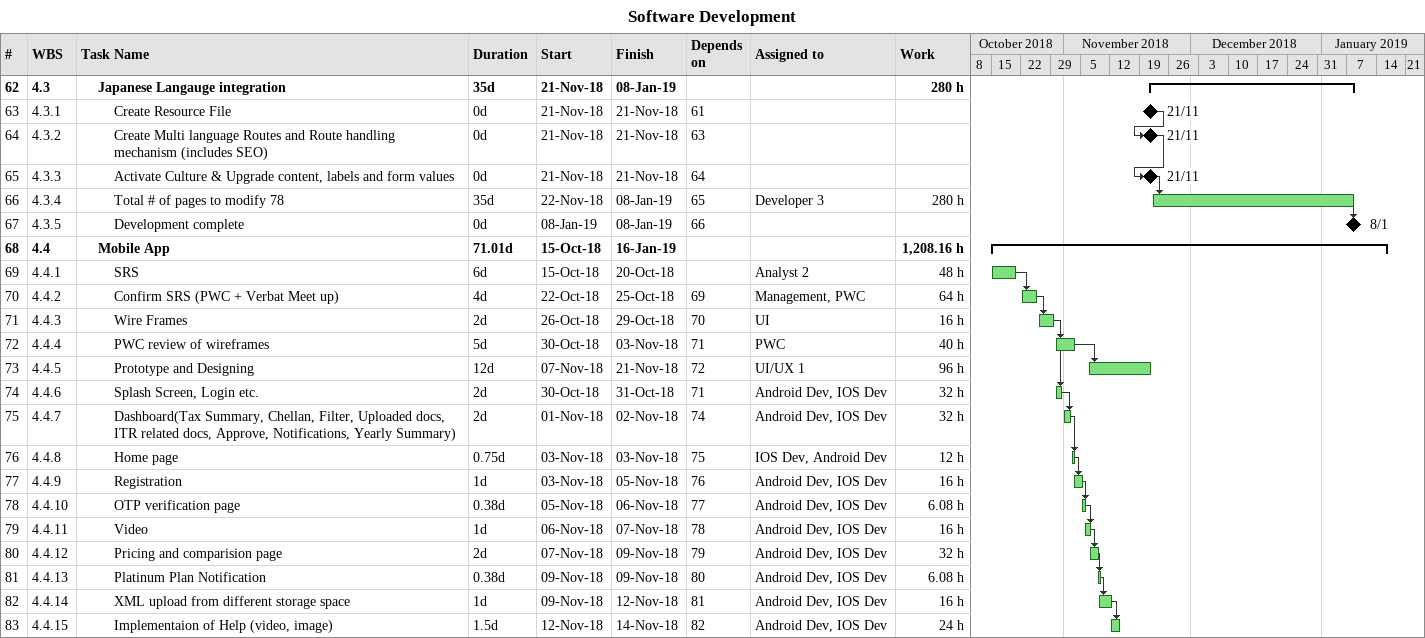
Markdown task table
Software Development

| ID | WBS | Task | Duration | Start | Finish | Predecessors | Resources | Work (h) |
|---|---|---|---|---|---|---|---|---|
| 62 | 4.3 | **Japanese Langauge integration** | 35d | 2018-11-21 | 2019-01-08 |  |  | 280 |
| 63 | 4.3.1 | Create Resource File | 0d | 2018-11-21 | 2018-11-21 | 61 |  |  |
| 64 | 4.3.2 | Create Multi language Routes and Route handling mechanism (includes SEO) | 0d | 2018-11-21 | 2018-11-21 | 63 |  |  |
| 65 | 4.3.3 | Activate Culture & Upgrade content, labels and form values | 0d | 2018-11-21 | 2018-11-21 | 64 |  |  |
| 66 | 4.3.4 | Total # of pages to modify 78 | 35d | 2018-11-22 | 2019-01-08 | 65 | Developer 3 | 280 |
| 67 | 4.3.5 | Development complete | 0d | 2019-01-08 | 2019-01-08 | 66 |  |  |
| 68 | 4.4 | **Mobile App** | 71.01d | 2018-10-15 | 2019-01-16 |  |  | 1208.16 |
| 69 | 4.4.1 | SRS | 6d | 2018-10-15 | 2018-10-20 |  | Analyst 2 | 48 |
| 70 | 4.4.2 | Confirm SRS (PWC + Verbat Meet up) | 4d | 2018-10-22 | 2018-10-25 | 69 | Management, PWC | 64 |
| 71 | 4.4.3 | Wire Frames | 2d | 2018-10-26 | 2018-10-29 | 70 | UI | 16 |
| 72 | 4.4.4 | PWC review of wireframes | 5d | 2018-10-30 | 2018-11-03 | 71 | PWC | 40 |
| 73 | 4.4.5 | Prototype and Designing | 12d | 2018-11-07 | 2018-11-21 | 72 | UI/UX 1 | 96 |
| 74 | 4.4.6 | Splash Screen, Login etc. | 2d | 2018-10-30 | 2018-10-31 | 71 | Android Dev, IOS Dev | 32 |
| 75 | 4.4.7 | Dashboard(Tax Summary, Chellan, Filter, Uploaded docs, ITR related docs, Approve, Notifications, Yearly Summary) | 2d | 2018-11-01 | 2018-11-02 | 74 | Android Dev, IOS Dev | 32 |
| 76 | 4.4.8 | Home page | 0.75d | 2018-11-03 | 2018-11-03 | 75 | IOS Dev, Android Dev | 12 |
| 77 | 4.4.9 | Registration | 1d | 2018-11-03 | 2018-11-05 | 76 | Android Dev, IOS Dev | 16 |
| 78 | 4.4.10 | OTP verification page | 0.38d | 2018-11-05 | 2018-11-06 | 77 | Android Dev, IOS Dev | 6.08 |
| 79 | 4.4.11 | Video | 1d | 2018-11-06 | 2018-11-07 | 78 | Android Dev, IOS Dev | 16 |
| 80 | 4.4.12 | Pricing and comparision page | 2d | 2018-11-07 | 2018-11-09 | 79 | Android Dev, IOS Dev | 32 |
| 81 | 4.4.13 | Platinum Plan Notification | 0.38d | 2018-11-09 | 2018-11-09 | 80 | Android Dev, IOS Dev | 6.08 |
| 82 | 4.4.14 | XML upload from different storage space | 1d | 2018-11-09 | 2018-11-12 | 81 | Android Dev, IOS Dev | 16 |
| 83 | 4.4.15 | Implementaion of Help (video, image) | 1.5d | 2018-11-12 | 2018-11-14 | 82 | Android Dev, IOS Dev | 24 |
